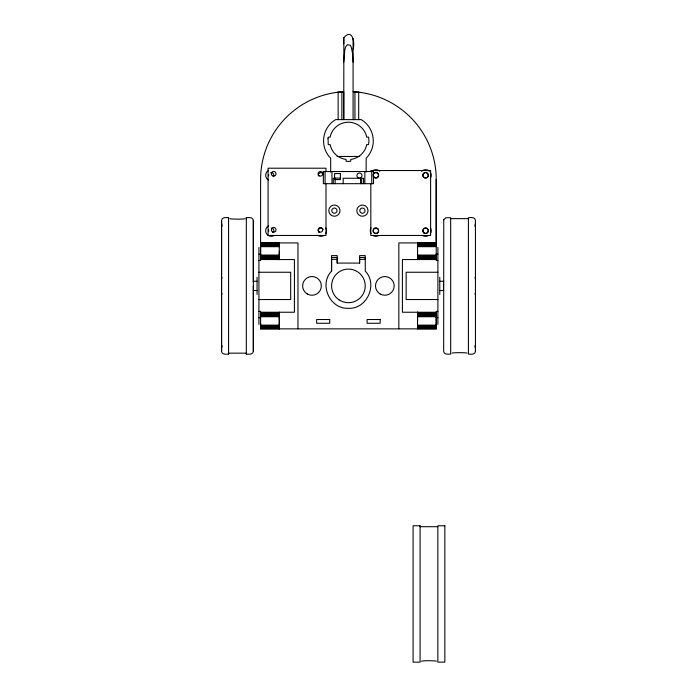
<?xml version="1.0" encoding="UTF-8"?>
<svg xmlns="http://www.w3.org/2000/svg" width="697" height="697" viewBox="0 0 697 697"><rect width="100%" height="100%" fill="white"/><g stroke="black" fill="none" stroke-linecap="round" stroke-linejoin="round"><path stroke-width="1.05" d="M221.568 351.279L221.568 220.513C221.69 216.994 226.229 217.525 228.572 217.708L228.572 354.085C226.229 354.268 221.69 354.799 221.568 351.279L221.568 220.513M228.572 219.215L228.572 218.64M228.572 218.292L228.572 217.708M246.329 354.085L246.329 217.708C248.672 217.525 253.211 216.994 253.333 220.513L253.333 351.279C253.211 354.799 248.672 354.268 246.329 354.085L246.329 353.501M246.329 219.215L246.329 218.64M246.329 218.292L246.329 217.708M253.333 351.279L253.333 285.901M253.333 281.632L253.333 220.513M417.538 315.758L436.217 315.758L436.217 328.862L260.608 328.862L260.608 323.452M260.608 312.465L260.608 314.852L279.288 314.852L279.288 328.862L279.288 312.064M279.288 259.45L279.288 242.931M325.063 183.686L325.063 171.54M331.598 259.937L331.598 271.072C318.651 284.332 329.82 309.285 348.413 308.318C366.979 309.285 378.157 284.393 365.263 271.116L365.228 255.616L359.617 255.616L359.617 263.083L337.2 263.083L337.2 255.616L331.598 255.616L331.554 271.116M331.972 183.686L331.972 171.54M337.2 263.083L337.2 259.937M338.141 119.623L338.141 92.239M341.87 119.623L341.87 91.873M343.177 183.686L343.177 178.266L360.558 178.266L360.558 183.686M343.865 37.638L343.743 119.623L343.743 91.76L336.947 92.352M343.865 37.621C352.316 27.828 355.165 42.805 353.083 49.078M353.083 38.605L353.083 119.623M354.947 119.623L354.947 91.873M358.685 119.623L358.685 92.239M359.617 263.083L359.617 259.937M361.673 183.686L361.673 178.266L363.546 178.266L363.546 183.686M364.853 183.686L364.853 171.54M366.16 172.028L366.16 158.245L368.129 156.006A24.848 24.848 0 0 0 363.538 121.165L361.238 119.623L335.588 119.623L333.288 121.165A24.848 24.848 0 0 0 328.696 156.006L330.666 158.245L330.666 172.15M371.762 183.686L371.762 171.54M417.538 328.862L417.538 312.343M417.538 259.728L417.538 254.867M417.538 253.412L417.538 251.338M436.217 259.328L436.217 256.94L417.538 256.94M353.083 91.603L354.154 91.795A87.805 87.805 0 0 1 436.217 179.408L436.217 242.931L398.85 242.931L398.85 328.862M343.743 62.12L344.832 49.792L345.607 47.021L347.481 44.686L350.312 45.279L351.218 47.021L352.586 53.399L353.083 62.12M221.568 348.352L222.108 345.756M475.432 223.441L474.892 226.046M221.568 278.992L221.864 277.354M475.432 292.801L475.136 294.439M337.043 156.468L359.774 156.468M370.83 170.538L430.615 170.538L430.615 235.455L370.83 235.455L370.83 183.52M334.586 178.083L340.397 178.083M335.144 178.266L333.279 178.266L333.279 183.686M450.671 218.64L468.428 218.64M260.608 242.931L297.967 242.931L297.967 328.862M260.608 243.053L279.288 243.053M417.538 243.053L436.217 243.053M260.608 243.427L279.288 243.427M417.538 243.427L436.217 243.427M260.608 244.02L279.288 244.02M417.538 244.02L436.217 244.02M260.608 244.795L279.288 244.795M417.538 244.795L436.217 244.795M260.608 245.701L279.288 245.701M417.538 245.701L436.217 245.701M260.608 246.668L279.288 246.668M417.538 246.668L436.217 246.668M258.927 254.135L260.608 254.135M436.217 254.135L437.899 254.135M260.608 255.067L279.288 255.067M417.538 255.067L436.217 255.067M279.288 256.034L260.608 256.034L260.608 179.408A87.805 87.805 0 0 1 342.671 91.795M417.538 256.034L436.217 256.034M260.608 256.94L279.288 256.94M260.608 257.716L279.288 257.716M417.538 257.716L436.217 257.716M260.608 258.308L279.288 258.308M417.538 258.308L436.217 258.308M260.608 258.683L279.288 258.805M417.538 258.805L436.217 258.683M260.608 259.554L294.422 259.554L294.422 312.239L260.608 312.239M436.217 259.554L402.404 259.554L402.404 312.239L436.217 312.239M258.927 260.434L260.608 260.434L260.608 247.409M437.899 260.434L436.217 260.434L436.217 179.408M258.927 272.257L290.684 272.257L290.684 299.536L258.927 299.536M437.899 272.257L406.142 272.257L406.142 299.536L437.899 299.536M253.316 281.266L257.054 281.266M439.763 281.266L443.501 281.266L443.501 290.527L439.763 290.527M253.316 290.527L257.054 290.527M258.927 311.359L260.608 311.359L260.608 328.862M437.899 311.359L436.217 311.359L436.217 328.862M260.608 313.11L279.288 312.988M417.538 312.988L436.217 313.11M260.608 313.484L279.288 313.484M417.538 313.484L436.217 313.484M260.608 314.077L279.288 314.077M417.538 314.077L436.217 314.077M417.538 314.852L436.217 314.852M260.608 315.758L279.288 315.758M260.608 316.726L279.288 316.726M417.538 316.726L436.217 316.726M258.927 317.658L260.608 317.658M436.217 317.658L437.899 317.658M260.608 325.133L279.288 325.133M417.538 325.133L436.217 325.133M260.608 326.1L279.288 326.1M417.538 326.1L436.217 326.1M260.608 326.998L279.288 326.998M417.538 326.998L436.217 326.998M260.608 327.773L279.288 327.773M417.538 327.773L436.217 327.773M260.608 328.365L279.288 328.365M417.538 328.365L436.217 328.365M260.608 328.74L279.288 328.74M417.538 328.74L436.217 328.74M228.572 353.152L246.329 353.152M420.091 526.705L437.838 526.705M354.154 91.795L359.87 92.352M474.892 345.756L475.432 348.352M222.108 226.046L221.568 223.441M475.136 277.354L475.432 278.992M221.864 294.439L221.568 292.801M343.743 38.605L343.743 43.859M439.763 277.301L439.763 294.491M437.899 247.409L437.899 324.384M417.538 242.931L417.538 259.162M417.538 312.064L417.538 320.454M335.144 179.356L335.144 183.686M325.996 171.453L325.996 168.204L268.075 168.204L268.075 235.455L325.996 235.455L325.996 183.389M279.288 251.338L279.288 259.728M258.927 247.409L258.927 324.384M257.054 277.301L257.054 294.491M228.572 353.501L228.572 354.085M378.68 235.595A5.602 5.602 0 0 1 373.069 235.595M371.022 233.539A5.602 5.602 0 0 1 371.022 227.936M371.91 171.288A5.602 5.602 0 0 1 379.839 171.288M430.424 172.447A5.602 5.602 0 0 1 430.424 178.057M421.607 171.288A5.602 5.602 0 0 1 429.535 171.288M430.424 227.936A5.602 5.602 0 0 1 430.424 233.539M428.367 235.595A5.602 5.602 0 0 1 422.765 235.595M268.45 180.105A5.602 5.602 0 0 1 268.45 170.399M325.804 227.936A5.602 5.602 0 0 1 325.804 233.539M323.748 235.595A5.602 5.602 0 0 1 318.146 235.595M274.06 235.595A5.602 5.602 0 0 1 266.402 233.539A5.602 5.602 0 0 1 268.45 225.889M270.575 172.725A2.614 2.614 0 0 1 273.52 176.559M268.728 175.932A2.614 2.614 0 0 1 268.728 174.572M318.424 175.932A2.614 2.614 0 0 1 323.216 173.945M319.104 232.589A2.614 2.614 0 0 1 319.357 228.66A2.614 2.614 0 0 1 323.216 229.435M271.255 228.119A2.614 2.614 0 0 1 273.102 232.589M268.728 231.413A2.614 2.614 0 0 1 268.728 230.062M244.935 218.64A7.484 0.488 0 0 1 237.45 219.128A7.484 0.488 0 0 1 229.966 218.64M452.065 353.152A7.484 0.488 0 0 1 459.55 352.665A7.484 0.488 0 0 1 467.034 353.152M421.485 661.218A7.484 0.488 0 0 1 428.969 660.73A7.484 0.488 0 0 1 436.444 661.218M373.165 174.529A2.805 2.805 0 0 1 377.478 172.961A2.805 2.805 0 0 1 377.478 177.552A2.805 2.805 0 0 1 373.165 175.975M323.338 171.54L323.338 183.686L373.487 183.686L373.487 171.54L323.338 171.54M331.598 257.481L331.598 259.354L337.2 259.354L337.2 257.481L331.598 257.481M359.617 257.481L359.617 259.354L365.228 259.354L365.228 257.481L359.617 257.481M328.034 138.198L328.243 144.61L330.151 144.61L330.369 145.717A18.68 18.68 0 0 0 345.973 159.404L346.174 161.277L348.413 161.425L350.652 161.277L350.852 159.404A18.68 18.68 0 0 0 366.456 145.717L366.674 144.61L368.574 144.61L368.966 140.881L368.574 137.143L366.674 137.143L366.456 136.046A18.68 18.68 0 0 0 330.369 136.046L330.151 137.143L328.243 137.143L328.034 138.198M443.762 219.79L443.667 351.279C443.789 354.799 448.328 354.268 450.671 354.085L450.671 217.708L445.749 217.804L443.762 219.79M475.432 351.279C475.31 354.799 470.771 354.268 468.428 354.085L468.428 217.708C470.771 217.525 475.31 216.994 475.432 220.513L475.432 351.279M340.397 173.579L334.586 173.579L334.586 179.573L340.397 179.573L340.397 173.579M329.733 319.522L316.656 319.522L316.656 323.26L329.733 323.26L329.733 319.522M380.17 319.522L367.092 319.522L367.092 323.26L380.17 323.26L380.17 319.522M420.091 525.773L413.086 525.773L413.086 662.15L420.091 662.15L420.091 525.773M444.843 525.773L437.838 525.773L437.838 662.15L444.843 662.15L444.843 525.773M307.307 293.986A9.34 9.34 0 0 0 321.326 285.901A9.34 9.34 0 0 0 307.307 277.807A9.34 9.34 0 0 0 307.307 293.986M339.073 299.876A16.815 16.815 0 0 0 365.193 286.998A16.815 16.815 0 0 0 340.972 270.819A16.815 16.815 0 0 0 339.073 299.876M380.17 293.986A9.34 9.34 0 0 0 394.18 285.901A9.34 9.34 0 0 0 380.17 277.807A9.34 9.34 0 0 0 380.17 293.986M423.715 177.099A2.614 2.614 0 0 0 428.097 175.932A2.614 2.614 0 0 0 424.891 172.725A2.614 2.614 0 0 0 423.715 177.099M330.439 214.615A5.602 5.602 0 0 0 339.814 212.097A5.602 5.602 0 0 0 332.948 205.232A5.602 5.602 0 0 0 330.439 214.615M358.458 214.615A5.602 5.602 0 0 0 367.833 212.097A5.602 5.602 0 0 0 360.976 205.232A5.602 5.602 0 0 0 358.458 214.615M374.028 177.099A2.614 2.614 0 0 0 378.401 175.932A2.614 2.614 0 0 0 375.195 172.725A2.614 2.614 0 0 0 374.028 177.099M423.715 232.589A2.614 2.614 0 0 0 428.097 231.413A2.614 2.614 0 0 0 424.891 228.215A2.614 2.614 0 0 0 423.715 232.589M374.028 232.589A2.614 2.614 0 0 0 378.401 231.413A2.614 2.614 0 0 0 375.195 228.215A2.614 2.614 0 0 0 374.028 232.589M357.892 177.561A2.518 2.518 0 0 0 361.935 175.888A2.518 2.518 0 0 0 358.467 173.231A2.518 2.518 0 0 0 357.892 177.561M360.576 212.498A2.614 2.614 0 0 0 364.949 211.322A2.614 2.614 0 0 0 361.743 208.124A2.614 2.614 0 0 0 360.576 212.498M332.547 212.498A2.614 2.614 0 0 0 336.93 211.322A2.614 2.614 0 0 0 333.724 208.124A2.614 2.614 0 0 0 332.547 212.498M374.472 233.164A2.805 2.805 0 0 0 378.68 230.742A2.805 2.805 0 0 0 374.472 228.311A2.805 2.805 0 0 0 374.472 233.164M424.168 177.683A2.805 2.805 0 0 0 428.367 175.252A2.805 2.805 0 0 0 424.168 172.83A2.805 2.805 0 0 0 424.168 177.683M424.168 233.164A2.805 2.805 0 0 0 428.367 230.742A2.805 2.805 0 0 0 424.168 228.311A2.805 2.805 0 0 0 424.168 233.164M319.217 231.874A2.335 2.335 0 0 0 322.72 229.853A2.335 2.335 0 0 0 319.217 227.832A2.335 2.335 0 0 0 319.217 231.874M272.518 231.874A2.335 2.335 0 0 0 276.021 229.853A2.335 2.335 0 0 0 272.518 227.832A2.335 2.335 0 0 0 272.518 231.874M272.518 175.827A2.335 2.335 0 0 0 276.021 173.806A2.335 2.335 0 0 0 272.518 171.784A2.335 2.335 0 0 0 272.518 175.827M319.217 175.827A2.335 2.335 0 0 0 322.72 173.806A2.335 2.335 0 0 0 319.217 171.784A2.335 2.335 0 0 0 319.217 175.827"/></g></svg>
